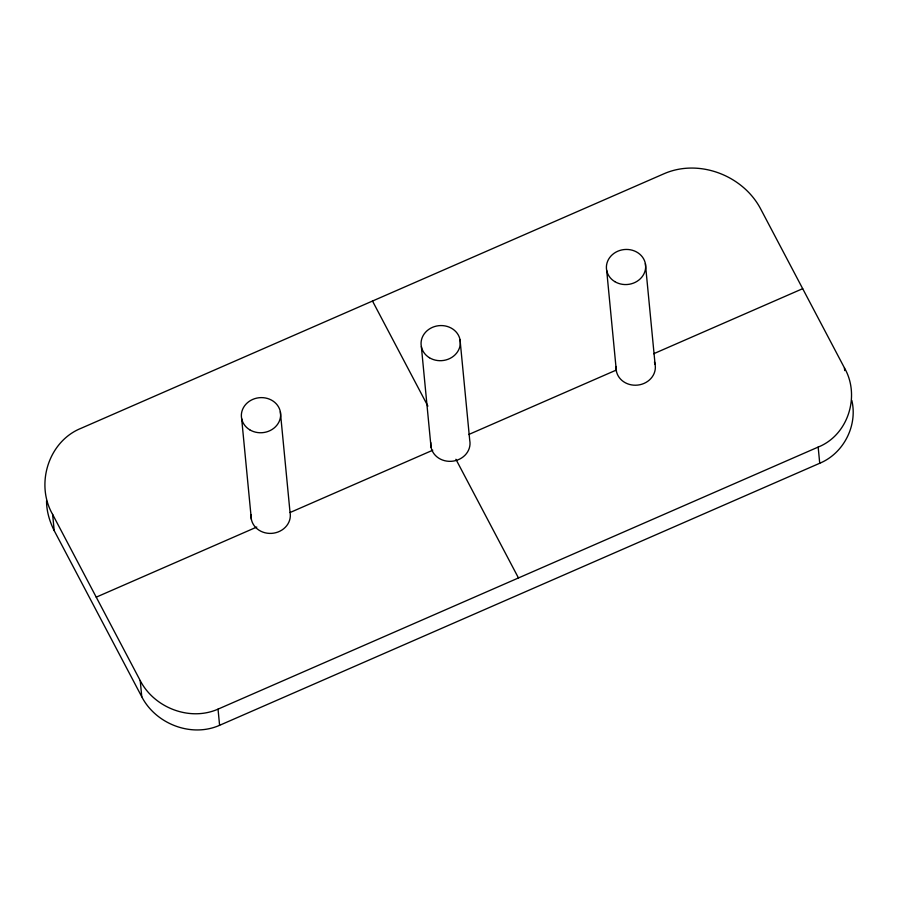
<?xml version="1.0" encoding="UTF-8"?>
<svg xmlns="http://www.w3.org/2000/svg" width="898" height="898" viewBox="0 0 898 898"><rect width="100%" height="100%" fill="white"/><g stroke="black" fill="none" stroke-linecap="round" stroke-linejoin="round"><path stroke-width="1.35" d="M818.168 447.081C848.363 435.047 860.452 395.603 844.434 367.888L760.943 209.47C743.499 175.548 699.071 158.25 663.79 173.842L81.213 428.234C48.357 441.333 35.202 484.258 52.634 514.431L140.223 680.605C154.187 707.77 189.781 721.633 218.034 709.139L818.168 447.081L819.728 463.256L219.595 725.315C191.33 737.808 155.747 723.945 141.772 696.781L54.183 530.606C49.57 521.368 46.494 511.175 46.55 500.792M819.728 463.256C843.66 453.378 857.803 425.607 851.832 400.441M96.232 597.159L256.794 527.047M290.189 512.466L432.769 450.212M468.734 434.509L616.443 369.998M653.688 353.733L802.689 288.673M372.502 301.043L427.886 406.121M455.903 459.271L518.46 577.953M844.434 367.888L844.704 370.582M645.37 263.574L655.069 364.229M606.689 270.433L616.376 371.087M460.034 339.702L469.733 440.357A19.655 17.545 -5.5 0 1 451.245 461.314A19.655 17.545 -5.5 0 1 430.816 442.635M421.353 346.561L431.04 447.215M280.333 411.755L290.032 512.41A19.655 17.545 -5.5 0 1 271.544 533.378A19.655 17.545 -5.5 0 1 251.126 514.7M241.652 418.625L251.35 519.269M218.034 709.139L219.595 725.315M140.223 680.605L141.772 696.781M52.634 514.431L54.183 530.606M654.451 362.006A19.655 17.545 -5.5 0 1 637.861 385.074A19.655 17.545 -5.5 0 1 616.151 366.507M249.734 429.794A19.655 17.545 -5.5 0 0 280.569 416.335A19.655 17.545 -5.5 0 0 252.686 399.43A19.655 17.545 -5.5 0 0 249.734 429.794M429.435 357.741A19.655 17.545 -5.5 0 0 460.259 344.282A19.655 17.545 -5.5 0 0 432.387 327.377A19.655 17.545 -5.5 0 0 429.435 357.741M614.771 281.613A19.655 17.545 -5.5 0 0 645.595 268.143A19.655 17.545 -5.5 0 0 617.723 251.249A19.655 17.545 -5.5 0 0 614.771 281.613"/></g></svg>
